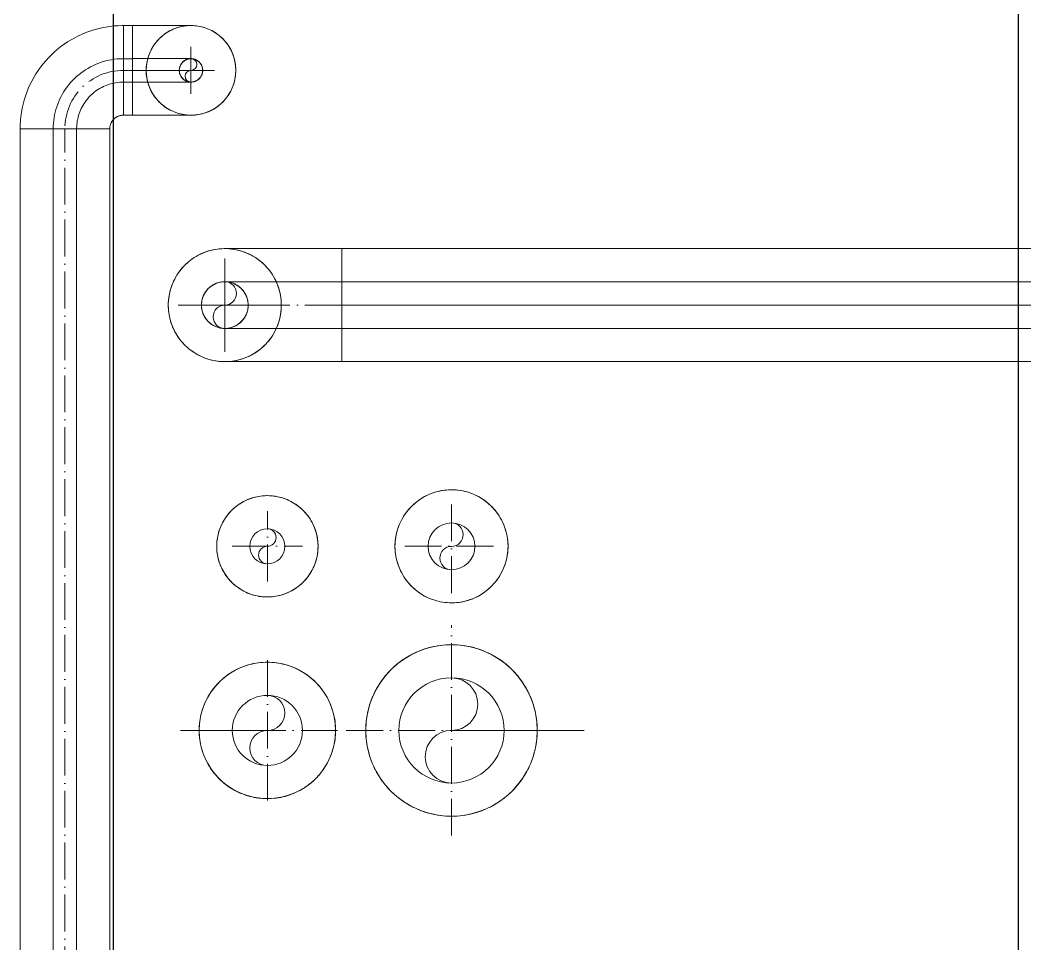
# Model space of a CAD drawing. Header units: millimetres. Extents: x -88595 to 880822, y -1054509 to -148035.
# Drawn here: x 421565.6 to 421838.5, y -243053.1 to -242802.3 of the extents above; entities that cross this region are included whole.
import ezdxf

# ---------------------------------------------------------------- set-up
doc = ezdxf.new("R2010")
doc.units = ezdxf.units.MM
for name, pattern in [('$0$ADSK_Осевая', [14, 10, -2, 0, -2]), ('$7$ADSK_Осевая', [14, 10, -2, 0, -2]), ('$8$ADSK_Осевая', [14, 10, -2, 0, -2])]:
    doc.linetypes.add(name, pattern=pattern)
for name, color, linetype, lineweight in [('Изоляция', 7, 'Continuous', 18), ('Трубопровод', 7, 'Continuous', 18), ('Трубопроводы', 7, 'Continuous', 18)]:
    doc.layers.add(name, color=color, linetype=linetype, lineweight=lineweight)
doc.layers.add('П4', color=1, linetype='Continuous')

# ---------------------------------------------------------------- blocks, each defined once
blk = doc.blocks.new('$0$ADSK_МедьПайка_Отвод-гнутая труба - Отвод _гнутая труба_-3260024-В_Координация_3 этаж ОВ3')
at = {"layer": 'Трубопроводы', "color": 190, "true_color": 0x8000ff}
for p, q in [((4105.71, 16922.02), (4105.71, 16928.37)), ((4105.71, 16915.67), (4105.71, 16922.02))]:
    blk.add_line(p, q, dxfattribs=at)
at = {"layer": 'Трубопроводы', "color": 190, "true_color": 0x8000ff, "flags": 128}
for points in [[(4067.61, 16922.02), (4067.62, 16922.28), (4067.63, 16922.53), (4067.66, 16922.78), (4067.69, 16923.04), (4067.74, 16923.29), (4067.8, 16923.53), (4067.86, 16923.78), (4067.94, 16924.02), (4068.02, 16924.26), (4068.11, 16924.5), (4068.22, 16924.73), (4068.33, 16924.96), (4068.45, 16925.18), (4068.58, 16925.4), (4068.72, 16925.61), (4068.87, 16925.82), (4069.03, 16926.02), (4069.19, 16926.21), (4069.36, 16926.4), (4069.54, 16926.58), (4069.72, 16926.75), (4069.92, 16926.92), (4070.12, 16927.08), (4070.32, 16927.23), (4070.53, 16927.37), (4070.75, 16927.5), (4070.97, 16927.62), (4071.2, 16927.74), (4071.43, 16927.85), (4071.66, 16927.94), (4071.9, 16928.03), (4072.14, 16928.11), (4072.39, 16928.18), (4072.63, 16928.23), (4072.88, 16928.28), (4073.14, 16928.32), (4073.39, 16928.35), (4073.64, 16928.37), (4073.89, 16928.37), (4073.96, 16928.37)], [(4073.96, 16928.37), (4074.22, 16928.37), (4074.47, 16928.35), (4074.72, 16928.33), (4074.97, 16928.29), (4075.22, 16928.25), (4075.47, 16928.19), (4075.72, 16928.13), (4075.96, 16928.05), (4076.2, 16927.97), (4076.44, 16927.87), (4076.67, 16927.77), (4076.9, 16927.66), (4077.12, 16927.53), (4077.34, 16927.4), (4077.55, 16927.27), (4077.76, 16927.12), (4077.96, 16926.96), (4078.15, 16926.8), (4078.34, 16926.63), (4078.52, 16926.45), (4078.69, 16926.26), (4078.86, 16926.07), (4079.02, 16925.87), (4079.17, 16925.67), (4079.31, 16925.46), (4079.44, 16925.24), (4079.56, 16925.02), (4079.68, 16924.79), (4079.78, 16924.56), (4079.88, 16924.33), (4079.97, 16924.09), (4080.05, 16923.84), (4080.11, 16923.6), (4080.17, 16923.35), (4080.22, 16923.1), (4080.26, 16922.85), (4080.29, 16922.6), (4080.31, 16922.35), (4080.31, 16922.09), (4080.31, 16922.02)], [(4073.96, 16928.37), (4073.99, 16928.37), (4074.06, 16928.37), (4074.19, 16928.37), (4074.37, 16928.37), (4074.6, 16928.37), (4074.87, 16928.37), (4075.2, 16928.37), (4075.58, 16928.37), (4076, 16928.37), (4076.47, 16928.37), (4076.99, 16928.37), (4077.55, 16928.37), (4078.16, 16928.37), (4078.81, 16928.37), (4079.51, 16928.37), (4080.25, 16928.37), (4081.03, 16928.37), (4081.84, 16928.37), (4082.7, 16928.37), (4083.59, 16928.37), (4084.52, 16928.37), (4085.48, 16928.37), (4086.48, 16928.37), (4087.5, 16928.37), (4088.56, 16928.37), (4089.64, 16928.37), (4090.75, 16928.37), (4091.88, 16928.37), (4093.03, 16928.37), (4094.21, 16928.37), (4095.4, 16928.37), (4096.61, 16928.37), (4097.83, 16928.37), (4099.07, 16928.37), (4100.32, 16928.37), (4101.57, 16928.37), (4102.83, 16928.37), (4104.1, 16928.37), (4105.37, 16928.37), (4105.71, 16928.37)], [(4073.96, 16915.67), (4073.71, 16915.68), (4073.46, 16915.69), (4073.2, 16915.72), (4072.95, 16915.76), (4072.7, 16915.8), (4072.45, 16915.86), (4072.21, 16915.92), (4071.97, 16916), (4071.73, 16916.08), (4071.49, 16916.18), (4071.26, 16916.28), (4071.03, 16916.39), (4070.81, 16916.51), (4070.59, 16916.64), (4070.38, 16916.78), (4070.17, 16916.93), (4069.97, 16917.09), (4069.78, 16917.25), (4069.59, 16917.42), (4069.41, 16917.6), (4069.23, 16917.79), (4069.07, 16917.98), (4068.91, 16918.18), (4068.76, 16918.38), (4068.62, 16918.59), (4068.49, 16918.81), (4068.36, 16919.03), (4068.25, 16919.26), (4068.14, 16919.49), (4068.04, 16919.72), (4067.96, 16919.96), (4067.88, 16920.2), (4067.81, 16920.45), (4067.75, 16920.7), (4067.71, 16920.94), (4067.67, 16921.2), (4067.64, 16921.45), (4067.62, 16921.7), (4067.61, 16921.96), (4067.61, 16922.02)], [(4080.31, 16922.02), (4080.31, 16921.77), (4080.29, 16921.52), (4080.27, 16921.26), (4080.23, 16921.01), (4080.19, 16920.76), (4080.13, 16920.51), (4080.07, 16920.27), (4079.99, 16920.03), (4079.91, 16919.79), (4079.81, 16919.55), (4079.71, 16919.32), (4079.6, 16919.09), (4079.47, 16918.87), (4079.34, 16918.65), (4079.2, 16918.44), (4079.06, 16918.23), (4078.9, 16918.03), (4078.74, 16917.84), (4078.57, 16917.65), (4078.39, 16917.47), (4078.2, 16917.3), (4078.01, 16917.13), (4077.81, 16916.97), (4077.61, 16916.82), (4077.39, 16916.68), (4077.18, 16916.55), (4076.96, 16916.42), (4076.73, 16916.31), (4076.5, 16916.2), (4076.26, 16916.11), (4076.03, 16916.02), (4075.78, 16915.94), (4075.54, 16915.87), (4075.29, 16915.81), (4075.04, 16915.77), (4074.79, 16915.73), (4074.54, 16915.7), (4074.29, 16915.68), (4074.03, 16915.67), (4073.96, 16915.67)], [(4105.71, 16915.67), (4104.44, 16915.67), (4103.18, 16915.67), (4101.91, 16915.67), (4100.65, 16915.67), (4099.41, 16915.67), (4098.17, 16915.67), (4096.94, 16915.67), (4095.73, 16915.67), (4094.53, 16915.67), (4093.35, 16915.67), (4092.19, 16915.67), (4091.05, 16915.67), (4089.94, 16915.67), (4088.85, 16915.67), (4087.79, 16915.67), (4086.75, 16915.67), (4085.75, 16915.67), (4084.78, 16915.67), (4083.84, 16915.67), (4082.94, 16915.67), (4082.07, 16915.67), (4081.24, 16915.67), (4080.45, 16915.67), (4079.7, 16915.67), (4079, 16915.67), (4078.33, 16915.67), (4077.71, 16915.67), (4077.14, 16915.67), (4076.6, 16915.67), (4076.12, 16915.67), (4075.68, 16915.67), (4075.3, 16915.67), (4074.96, 16915.67), (4074.67, 16915.67), (4074.43, 16915.67), (4074.23, 16915.67), (4074.09, 16915.67), (4074, 16915.67), (4073.97, 16915.67)]]:
    blk.add_lwpolyline(points, dxfattribs=at)
at = {"layer": 'Трубопроводы', "color": 190, "true_color": 0x8000ff}
for start, end in [(0, 180), (180, 0)]:
    blk.add_arc((4073.96, 16922.02), 6.35, start, end, dxfattribs=at)
blk = doc.blocks.new('$0$ADSK_МедьПайка_Отвод-гнутая труба - Отвод _гнутая труба_-94627-В_Координация_3 этаж ОВ3')
at = {"layer": 'Трубопроводы', "color": 190, "true_color": 0x8000ff}
for p, q in [((711.75, 16677.4), (711.75, 16680.58)), ((711.75, 16674.23), (711.75, 16677.4))]:
    blk.add_line(p, q, dxfattribs=at)
at = {"layer": 'Трубопроводы', "color": 190, "true_color": 0x8000ff, "flags": 128}
for points in [[(692.7, 16677.4), (692.7, 16677.53), (692.71, 16677.65), (692.73, 16677.78), (692.74, 16677.91), (692.77, 16678.03), (692.79, 16678.15), (692.83, 16678.28), (692.86, 16678.4), (692.91, 16678.52), (692.95, 16678.64), (693, 16678.75), (693.06, 16678.87), (693.12, 16678.98), (693.19, 16679.09), (693.26, 16679.19), (693.33, 16679.3), (693.41, 16679.4), (693.49, 16679.49), (693.58, 16679.59), (693.67, 16679.68), (693.76, 16679.76), (693.85, 16679.85), (693.95, 16679.93), (694.06, 16680), (694.16, 16680.07), (694.27, 16680.14), (694.38, 16680.2), (694.49, 16680.26), (694.61, 16680.31), (694.73, 16680.36), (694.85, 16680.4), (694.97, 16680.44), (695.09, 16680.48), (695.21, 16680.5), (695.34, 16680.53), (695.46, 16680.55), (695.59, 16680.56), (695.72, 16680.57), (695.84, 16680.58), (695.88, 16680.58)], [(695.88, 16680.58), (696, 16680.57), (696.13, 16680.57), (696.26, 16680.55), (696.38, 16680.53), (696.51, 16680.51), (696.63, 16680.48), (696.75, 16680.45), (696.88, 16680.41), (697, 16680.37), (697.11, 16680.32), (697.23, 16680.27), (697.34, 16680.22), (697.46, 16680.16), (697.56, 16680.09), (697.67, 16680.02), (697.77, 16679.95), (697.87, 16679.87), (697.97, 16679.79), (698.06, 16679.7), (698.16, 16679.61), (698.24, 16679.52), (698.32, 16679.42), (698.4, 16679.32), (698.48, 16679.22), (698.55, 16679.12), (698.62, 16679.01), (698.68, 16678.9), (698.74, 16678.78), (698.79, 16678.67), (698.84, 16678.55), (698.88, 16678.43), (698.92, 16678.31), (698.95, 16678.19), (698.98, 16678.06), (699.01, 16677.94), (699.03, 16677.81), (699.04, 16677.69), (699.05, 16677.56), (699.05, 16677.43), (699.05, 16677.4)], [(695.88, 16680.58), (695.89, 16680.58), (695.93, 16680.58), (695.99, 16680.58), (696.08, 16680.58), (696.19, 16680.58), (696.33, 16680.58), (696.5, 16680.58), (696.68, 16680.58), (696.9, 16680.58), (697.13, 16680.58), (697.39, 16680.58), (697.67, 16680.58), (697.98, 16680.58), (698.3, 16680.58), (698.65, 16680.58), (699.02, 16680.58), (699.41, 16680.58), (699.82, 16680.58), (700.25, 16680.58), (700.69, 16680.58), (701.16, 16680.58), (701.64, 16680.58), (702.14, 16680.58), (702.65, 16680.58), (703.18, 16680.58), (703.72, 16680.58), (704.27, 16680.58), (704.84, 16680.58), (705.41, 16680.58), (706, 16680.58), (706.6, 16680.58), (707.2, 16680.58), (707.81, 16680.58), (708.43, 16680.58), (709.05, 16680.58), (709.68, 16680.58), (710.31, 16680.58), (710.95, 16680.58), (711.58, 16680.58), (711.75, 16680.58)], [(695.88, 16674.23), (695.75, 16674.23), (695.62, 16674.24), (695.5, 16674.25), (695.37, 16674.27), (695.25, 16674.29), (695.12, 16674.32), (695, 16674.35), (694.88, 16674.39), (694.76, 16674.43), (694.64, 16674.48), (694.53, 16674.53), (694.41, 16674.58), (694.3, 16674.64), (694.19, 16674.71), (694.08, 16674.78), (693.98, 16674.85), (693.88, 16674.93), (693.78, 16675.01), (693.69, 16675.1), (693.6, 16675.19), (693.51, 16675.28), (693.43, 16675.38), (693.35, 16675.48), (693.28, 16675.58), (693.21, 16675.68), (693.14, 16675.79), (693.08, 16675.9), (693.02, 16676.02), (692.97, 16676.13), (692.92, 16676.25), (692.87, 16676.37), (692.84, 16676.49), (692.8, 16676.61), (692.77, 16676.74), (692.75, 16676.86), (692.73, 16676.99), (692.72, 16677.11), (692.71, 16677.24), (692.7, 16677.37), (692.7, 16677.4)], [(699.05, 16677.4), (699.05, 16677.27), (699.04, 16677.15), (699.03, 16677.02), (699.01, 16676.89), (698.99, 16676.77), (698.96, 16676.65), (698.93, 16676.52), (698.89, 16676.4), (698.85, 16676.28), (698.8, 16676.16), (698.75, 16676.05), (698.69, 16675.93), (698.63, 16675.82), (698.57, 16675.71), (698.5, 16675.61), (698.42, 16675.5), (698.35, 16675.4), (698.26, 16675.31), (698.18, 16675.21), (698.09, 16675.12), (698, 16675.04), (697.9, 16674.95), (697.8, 16674.87), (697.7, 16674.8), (697.59, 16674.73), (697.48, 16674.66), (697.37, 16674.6), (697.26, 16674.54), (697.15, 16674.49), (697.03, 16674.44), (696.91, 16674.4), (696.79, 16674.36), (696.67, 16674.32), (696.54, 16674.3), (696.42, 16674.27), (696.29, 16674.25), (696.17, 16674.24), (696.04, 16674.23), (695.91, 16674.23), (695.88, 16674.23)], [(711.75, 16674.23), (711.12, 16674.23), (710.48, 16674.23), (709.85, 16674.23), (709.22, 16674.23), (708.6, 16674.23), (707.98, 16674.23), (707.37, 16674.23), (706.76, 16674.23), (706.16, 16674.23), (705.57, 16674.23), (704.99, 16674.23), (704.42, 16674.23), (703.86, 16674.23), (703.32, 16674.23), (702.79, 16674.23), (702.27, 16674.23), (701.77, 16674.23), (701.28, 16674.23), (700.82, 16674.23), (700.36, 16674.23), (699.93, 16674.23), (699.52, 16674.23), (699.12, 16674.23), (698.75, 16674.23), (698.39, 16674.23), (698.06, 16674.23), (697.75, 16674.23), (697.46, 16674.23), (697.2, 16674.23), (696.96, 16674.23), (696.74, 16674.23), (696.54, 16674.23), (696.37, 16674.23), (696.23, 16674.23), (696.11, 16674.23), (696.01, 16674.23), (695.94, 16674.23), (695.9, 16674.23), (695.88, 16674.23)]]:
    blk.add_lwpolyline(points, dxfattribs=at)
at = {"layer": 'Трубопроводы', "color": 190, "true_color": 0x8000ff}
for radius, start, end in [(3.17, 0, 180), (3.18, 180, 0)]:
    blk.add_arc((695.88, 16677.4), radius, start, end, dxfattribs=at)
blk = doc.blocks.new('$0$ADSK_МедьПайка_Отвод-гнутая труба - Отвод _гнутая труба_-V44-В_Координация_3 этаж ОВ3')
at = {"layer": 'Трубопроводы', "color": 190, "true_color": 0x8000ff}
for p, q in [((3.18, 15.88), (-3.17, 15.88)), ((3.18, 15.88), (-3.17, 15.88)), ((-15.87, 3.18), (-15.87, -3.17)), ((-15.87, 3.18), (-15.87, -3.17))]:
    blk.add_line(p, q, dxfattribs=at)
at = {"layer": 'Трубопроводы', "color": 190, "true_color": 0x8000ff, "flags": 128}
for points in [[(-15.87, -3.17), (-15.11, -3.16), (-14.35, -3.11), (-13.59, -3.04), (-12.84, -2.93), (-12.09, -2.8), (-11.35, -2.63), (-10.61, -2.43), (-9.88, -2.21), (-9.16, -1.95), (-8.46, -1.67), (-7.76, -1.36), (-7.08, -1.02), (-6.41, -0.66), (-5.76, -0.27), (-5.12, 0.15), (-4.5, 0.6), (-3.9, 1.06), (-3.31, 1.55), (-2.75, 2.07), (-2.21, 2.6), (-1.69, 3.16), (-1.19, 3.74), (-0.72, 4.33), (-0.27, 4.95), (0.16, 5.58), (0.55, 6.23), (0.93, 6.9), (1.27, 7.58), (1.59, 8.27), (1.88, 8.97), (2.14, 9.69), (2.38, 10.41), (2.58, 11.15), (2.75, 11.89), (2.9, 12.64), (3.01, 13.39), (3.1, 14.15), (3.15, 14.91), (3.17, 15.67), (3.18, 15.88)], [(-3.17, 15.88), (-3.19, 15.37), (-3.22, 14.86), (-3.27, 14.35), (-3.34, 13.85), (-3.43, 13.35), (-3.54, 12.86), (-3.67, 12.37), (-3.82, 11.88), (-3.99, 11.4), (-4.18, 10.93), (-4.38, 10.47), (-4.61, 10.01), (-4.85, 9.56), (-5.11, 9.13), (-5.39, 8.7), (-5.69, 8.29), (-6, 7.89), (-6.33, 7.5), (-6.67, 7.13), (-7.03, 6.76), (-7.4, 6.42), (-7.78, 6.09), (-8.18, 5.77), (-8.59, 5.47), (-9.01, 5.19), (-9.45, 4.92), (-9.89, 4.67), (-10.34, 4.44), (-10.8, 4.23), (-11.27, 4.04), (-11.75, 3.86), (-12.23, 3.71), (-12.72, 3.57), (-13.22, 3.46), (-13.72, 3.36), (-14.22, 3.28), (-14.72, 3.23), (-15.23, 3.19), (-15.74, 3.18), (-15.87, 3.18)]]:
    blk.add_lwpolyline(points, dxfattribs=at)

msp = doc.modelspace()

# ---------------------------------------------------------------- linework, layer by layer
at = {"layer": 'Изоляция', "color": 190, "true_color": 0x8000ff}
for p, q in [((421593.65, -242828.1), (421593.65, -242803.75)), ((421593.65, -242803.75), (421596.13, -242803.75)), ((421596.13, -242803.75), (421596.13, -242828.1)), ((421593.65, -242812.75), (421596.03, -242812.75)), ((421593.65, -242819.1), (421596.13, -242819.1)), ((421593.65, -242828.1), (421596.13, -242828.1)), ((421565.6, -245291.65), (421565.6, -242831.71)), ((421565.6, -242831.8), (421589.95, -242831.8)), ((421574.6, -245291.65), (421574.6, -242831.71)), ((421580.95, -245291.65), (421580.95, -242831.71)), ((421589.95, -245291.65), (421589.95, -242831.71)), ((422449.44, -242864.32), (421652.94, -242864.32)), ((421652.94, -242864.32), (421652.94, -242895.02)), ((421652.94, -242895.02), (422449.44, -242895.02))]:
    msp.add_line(p, q, dxfattribs=at)
at = {"layer": 'Изоляция', "color": 190, "true_color": 0x8000ff, "flags": 128}
for points in [[(421565.6, -242831.8), (421565.63, -242830.67), (421565.69, -242829.55), (421565.81, -242828.44), (421565.96, -242827.33), (421566.16, -242826.22), (421566.41, -242825.13), (421566.7, -242824.04), (421567.03, -242822.97), (421567.4, -242821.91), (421567.82, -242820.87), (421568.28, -242819.85), (421568.77, -242818.84), (421569.31, -242817.86), (421569.89, -242816.9), (421570.5, -242815.96), (421571.16, -242815.04), (421571.84, -242814.16), (421572.57, -242813.3), (421573.32, -242812.47), (421574.11, -242811.67), (421574.93, -242810.91), (421575.78, -242810.18), (421576.66, -242809.48), (421577.57, -242808.82), (421578.5, -242808.19), (421579.46, -242807.6), (421580.43, -242807.06), (421581.43, -242806.55), (421582.45, -242806.08), (421583.49, -242805.65), (421584.54, -242805.27), (421585.61, -242804.92), (421586.69, -242804.62), (421587.79, -242804.37), (421588.89, -242804.15), (421590, -242803.98), (421591.11, -242803.86), (421592.23, -242803.78), (421593.35, -242803.75), (421593.65, -242803.75)], [(421612.01, -242803.75), (421612, -242803.75), (421611.96, -242803.75), (421611.89, -242803.75), (421611.81, -242803.75), (421611.69, -242803.75), (421611.55, -242803.75), (421611.39, -242803.75), (421611.2, -242803.75), (421610.99, -242803.75), (421610.76, -242803.75), (421610.5, -242803.75), (421610.21, -242803.75), (421609.91, -242803.75), (421609.58, -242803.75), (421609.24, -242803.75), (421608.87, -242803.75), (421608.48, -242803.75), (421608.07, -242803.75), (421607.64, -242803.75), (421607.19, -242803.75), (421606.73, -242803.75), (421606.25, -242803.75), (421605.75, -242803.75), (421605.24, -242803.75), (421604.71, -242803.75), (421604.17, -242803.75), (421603.62, -242803.75), (421603.05, -242803.75), (421602.47, -242803.75), (421601.89, -242803.75), (421601.29, -242803.75), (421600.69, -242803.75), (421600.07, -242803.75), (421599.46, -242803.75), (421598.83, -242803.75), (421598.2, -242803.75), (421597.57, -242803.75), (421596.94, -242803.75), (421596.31, -242803.75), (421596.13, -242803.75)], [(421599.83, -242815.92), (421599.84, -242815.43), (421599.87, -242814.95), (421599.92, -242814.46), (421599.99, -242813.98), (421600.08, -242813.5), (421600.18, -242813.03), (421600.31, -242812.56), (421600.45, -242812.09), (421600.61, -242811.63), (421600.79, -242811.18), (421600.99, -242810.73), (421601.21, -242810.3), (421601.44, -242809.87), (421601.69, -242809.45), (421601.96, -242809.05), (421602.24, -242808.65), (421602.54, -242808.26), (421602.86, -242807.89), (421603.18, -242807.53), (421603.53, -242807.19), (421603.88, -242806.85), (421604.25, -242806.54), (421604.63, -242806.23), (421605.03, -242805.95), (421605.43, -242805.68), (421605.85, -242805.42), (421606.27, -242805.18), (421606.7, -242804.96), (421607.15, -242804.76), (421607.6, -242804.57), (421608.05, -242804.41), (421608.52, -242804.26), (421608.99, -242804.13), (421609.46, -242804.01), (421609.94, -242803.92), (421610.42, -242803.85), (421610.9, -242803.8), (421611.39, -242803.76), (421611.88, -242803.75), (421612.01, -242803.75)], [(421612.01, -242803.75), (421612.5, -242803.75), (421612.98, -242803.78), (421613.47, -242803.83), (421613.95, -242803.9), (421614.43, -242803.99), (421614.9, -242804.09), (421615.37, -242804.22), (421615.84, -242804.36), (421616.3, -242804.53), (421616.75, -242804.71), (421617.19, -242804.9), (421617.63, -242805.12), (421618.06, -242805.35), (421618.48, -242805.6), (421618.88, -242805.87), (421619.28, -242806.15), (421619.66, -242806.45), (421620.04, -242806.77), (421620.4, -242807.1), (421620.74, -242807.44), (421621.07, -242807.79), (421621.39, -242808.16), (421621.7, -242808.54), (421621.98, -242808.94), (421622.25, -242809.34), (421622.51, -242809.76), (421622.75, -242810.18), (421622.97, -242810.62), (421623.17, -242811.06), (421623.36, -242811.51), (421623.52, -242811.97), (421623.67, -242812.43), (421623.8, -242812.9), (421623.91, -242813.37), (421624.01, -242813.85), (421624.08, -242814.33), (421624.13, -242814.82), (421624.17, -242815.3), (421624.18, -242815.79), (421624.18, -242815.92)], [(421612.01, -242828.1), (421611.52, -242828.09), (421611.04, -242828.06), (421610.55, -242828.01), (421610.07, -242827.94), (421609.59, -242827.85), (421609.11, -242827.75), (421608.64, -242827.62), (421608.18, -242827.48), (421607.72, -242827.31), (421607.27, -242827.13), (421606.82, -242826.94), (421606.39, -242826.72), (421605.96, -242826.49), (421605.54, -242826.24), (421605.13, -242825.97), (421604.74, -242825.69), (421604.35, -242825.39), (421603.98, -242825.07), (421603.62, -242824.74), (421603.27, -242824.4), (421602.94, -242824.05), (421602.63, -242823.68), (421602.32, -242823.3), (421602.04, -242822.9), (421601.76, -242822.5), (421601.51, -242822.08), (421601.27, -242821.66), (421601.05, -242821.22), (421600.85, -242820.78), (421600.66, -242820.33), (421600.49, -242819.87), (421600.34, -242819.41), (421600.21, -242818.94), (421600.1, -242818.47), (421600.01, -242817.99), (421599.94, -242817.51), (421599.88, -242817.02), (421599.85, -242816.54), (421599.83, -242816.05), (421599.83, -242815.92)], [(421624.18, -242815.92), (421624.17, -242816.41), (421624.14, -242816.89), (421624.1, -242817.38), (421624.03, -242817.86), (421623.94, -242818.34), (421623.83, -242818.81), (421623.71, -242819.28), (421623.57, -242819.75), (421623.4, -242820.21), (421623.22, -242820.66), (421623.02, -242821.11), (421622.81, -242821.54), (421622.57, -242821.97), (421622.32, -242822.39), (421622.06, -242822.79), (421621.77, -242823.19), (421621.48, -242823.58), (421621.16, -242823.95), (421620.83, -242824.31), (421620.49, -242824.65), (421620.14, -242824.99), (421619.77, -242825.3), (421619.38, -242825.61), (421618.99, -242825.89), (421618.59, -242826.16), (421618.17, -242826.42), (421617.75, -242826.66), (421617.31, -242826.88), (421616.87, -242827.08), (421616.42, -242827.27), (421615.96, -242827.44), (421615.5, -242827.58), (421615.03, -242827.71), (421614.56, -242827.83), (421614.08, -242827.92), (421613.6, -242827.99), (421613.11, -242828.04), (421612.63, -242828.08), (421612.14, -242828.09), (421612.01, -242828.1)], [(421593.65, -242828.1), (421593.51, -242828.1), (421593.36, -242828.11), (421593.21, -242828.12), (421593.07, -242828.14), (421592.92, -242828.17), (421592.78, -242828.2), (421592.63, -242828.24), (421592.49, -242828.28), (421592.35, -242828.33), (421592.21, -242828.39), (421592.08, -242828.45), (421591.95, -242828.51), (421591.82, -242828.58), (421591.69, -242828.66), (421591.57, -242828.74), (421591.45, -242828.83), (421591.33, -242828.92), (421591.21, -242829.01), (421591.11, -242829.11), (421591, -242829.22), (421590.9, -242829.33), (421590.8, -242829.44), (421590.71, -242829.55), (421590.62, -242829.67), (421590.54, -242829.8), (421590.46, -242829.92), (421590.39, -242830.05), (421590.32, -242830.18), (421590.26, -242830.32), (421590.21, -242830.45), (421590.16, -242830.59), (421590.11, -242830.73), (421590.07, -242830.88), (421590.04, -242831.02), (421590.01, -242831.17), (421589.99, -242831.31), (421589.97, -242831.46), (421589.96, -242831.61), (421589.95, -242831.76), (421589.95, -242831.8)], [(421596.13, -242828.1), (421596.77, -242828.1), (421597.4, -242828.1), (421598.03, -242828.1), (421598.66, -242828.1), (421599.29, -242828.1), (421599.91, -242828.1), (421600.52, -242828.1), (421601.13, -242828.1), (421601.73, -242828.1), (421602.32, -242828.1), (421602.9, -242828.1), (421603.46, -242828.1), (421604.02, -242828.1), (421604.57, -242828.1), (421605.1, -242828.1), (421605.61, -242828.1), (421606.12, -242828.1), (421606.6, -242828.1), (421607.07, -242828.1), (421607.52, -242828.1), (421607.95, -242828.1), (421608.37, -242828.1), (421608.76, -242828.1), (421609.14, -242828.1), (421609.49, -242828.1), (421609.82, -242828.1), (421610.13, -242828.1), (421610.42, -242828.1), (421610.69, -242828.1), (421610.93, -242828.1), (421611.15, -242828.1), (421611.34, -242828.1), (421611.51, -242828.1), (421611.66, -242828.1), (421611.78, -242828.1), (421611.87, -242828.1), (421611.94, -242828.1), (421611.99, -242828.1), (421612.01, -242828.1)], [(421605.84, -242879.67), (421605.85, -242879.06), (421605.89, -242878.44), (421605.95, -242877.83), (421606.04, -242877.22), (421606.15, -242876.62), (421606.28, -242876.02), (421606.44, -242875.43), (421606.62, -242874.84), (421606.83, -242874.26), (421607.05, -242873.69), (421607.3, -242873.13), (421607.58, -242872.58), (421607.87, -242872.04), (421608.19, -242871.52), (421608.52, -242871), (421608.88, -242870.5), (421609.26, -242870.02), (421609.65, -242869.55), (421610.07, -242869.09), (421610.5, -242868.66), (421610.95, -242868.24), (421611.41, -242867.84), (421611.89, -242867.46), (421612.39, -242867.09), (421612.9, -242866.75), (421613.42, -242866.43), (421613.96, -242866.13), (421614.5, -242865.85), (421615.06, -242865.6), (421615.63, -242865.36), (421616.21, -242865.15), (421616.79, -242864.96), (421617.38, -242864.8), (421617.98, -242864.66), (421618.58, -242864.54), (421619.19, -242864.45), (421619.8, -242864.38), (421620.41, -242864.34), (421621.03, -242864.32), (421621.19, -242864.32)], [(421621.19, -242864.32), (421621.22, -242864.32), (421621.29, -242864.32), (421621.42, -242864.32), (421621.6, -242864.32), (421621.83, -242864.32), (421622.1, -242864.32), (421622.43, -242864.32), (421622.8, -242864.32), (421623.23, -242864.32), (421623.7, -242864.32), (421624.22, -242864.32), (421624.78, -242864.32), (421625.39, -242864.32), (421626.04, -242864.32), (421626.74, -242864.32), (421627.48, -242864.32), (421628.25, -242864.32), (421629.07, -242864.32), (421629.93, -242864.32), (421630.82, -242864.32), (421631.75, -242864.32), (421632.71, -242864.32), (421633.71, -242864.32), (421634.73, -242864.32), (421635.79, -242864.32), (421636.87, -242864.32), (421637.98, -242864.32), (421639.11, -242864.32), (421640.26, -242864.32), (421641.44, -242864.32), (421642.63, -242864.32), (421643.84, -242864.32), (421645.06, -242864.32), (421646.3, -242864.32), (421647.55, -242864.32), (421648.8, -242864.32), (421650.06, -242864.32), (421651.33, -242864.32), (421652.6, -242864.32), (421652.94, -242864.32)], [(421621.19, -242864.32), (421621.81, -242864.33), (421622.42, -242864.37), (421623.03, -242864.43), (421623.64, -242864.52), (421624.24, -242864.63), (421624.84, -242864.76), (421625.43, -242864.92), (421626.02, -242865.1), (421626.6, -242865.3), (421627.17, -242865.53), (421627.73, -242865.78), (421628.28, -242866.05), (421628.82, -242866.35), (421629.35, -242866.66), (421629.86, -242867), (421630.36, -242867.36), (421630.84, -242867.73), (421631.31, -242868.13), (421631.77, -242868.54), (421632.2, -242868.97), (421632.62, -242869.42), (421633.02, -242869.89), (421633.4, -242870.37), (421633.77, -242870.87), (421634.11, -242871.38), (421634.43, -242871.9), (421634.73, -242872.43), (421635.01, -242872.98), (421635.27, -242873.54), (421635.5, -242874.11), (421635.71, -242874.68), (421635.9, -242875.27), (421636.06, -242875.86), (421636.2, -242876.46), (421636.32, -242877.06), (421636.41, -242877.67), (421636.48, -242878.28), (421636.52, -242878.89), (421636.54, -242879.5), (421636.54, -242879.67)], [(421621.19, -242895.02), (421620.58, -242895.01), (421619.97, -242894.97), (421619.35, -242894.91), (421618.75, -242894.82), (421618.14, -242894.71), (421617.54, -242894.58), (421616.95, -242894.42), (421616.36, -242894.24), (421615.78, -242894.04), (421615.21, -242893.81), (421614.65, -242893.56), (421614.1, -242893.28), (421613.57, -242892.99), (421613.04, -242892.67), (421612.53, -242892.34), (421612.03, -242891.98), (421611.54, -242891.6), (421611.07, -242891.21), (421610.62, -242890.8), (421610.18, -242890.36), (421609.76, -242889.91), (421609.36, -242889.45), (421608.98, -242888.97), (421608.62, -242888.47), (421608.28, -242887.96), (421607.95, -242887.44), (421607.65, -242886.9), (421607.38, -242886.36), (421607.12, -242885.8), (421606.89, -242885.23), (421606.67, -242884.65), (421606.49, -242884.07), (421606.32, -242883.48), (421606.18, -242882.88), (421606.07, -242882.28), (421605.97, -242881.67), (421605.91, -242881.06), (421605.86, -242880.45), (421605.84, -242879.83), (421605.84, -242879.67)], [(421636.54, -242879.67), (421636.53, -242880.28), (421636.49, -242880.9), (421636.43, -242881.51), (421636.35, -242882.11), (421636.24, -242882.72), (421636.1, -242883.32), (421635.94, -242883.91), (421635.76, -242884.5), (421635.56, -242885.08), (421635.33, -242885.65), (421635.08, -242886.21), (421634.81, -242886.76), (421634.51, -242887.3), (421634.2, -242887.82), (421633.86, -242888.34), (421633.5, -242888.84), (421633.13, -242889.32), (421632.73, -242889.79), (421632.32, -242890.24), (421631.89, -242890.68), (421631.44, -242891.1), (421630.97, -242891.5), (421630.49, -242891.88), (421630, -242892.24), (421629.49, -242892.59), (421628.96, -242892.91), (421628.43, -242893.21), (421627.88, -242893.49), (421627.32, -242893.74), (421626.75, -242893.98), (421626.18, -242894.19), (421625.59, -242894.37), (421625, -242894.54), (421624.4, -242894.68), (421623.8, -242894.8), (421623.19, -242894.89), (421622.58, -242894.96), (421621.97, -242895), (421621.36, -242895.02), (421621.19, -242895.02)], [(421652.94, -242895.02), (421651.67, -242895.02), (421650.4, -242895.02), (421649.14, -242895.02), (421647.88, -242895.02), (421646.63, -242895.02), (421645.4, -242895.02), (421644.17, -242895.02), (421642.95, -242895.02), (421641.76, -242895.02), (421640.58, -242895.02), (421639.42, -242895.02), (421638.28, -242895.02), (421637.17, -242895.02), (421636.08, -242895.02), (421635.01, -242895.02), (421633.98, -242895.02), (421632.98, -242895.02), (421632.01, -242895.02), (421631.07, -242895.02), (421630.17, -242895.02), (421629.3, -242895.02), (421628.47, -242895.02), (421627.68, -242895.02), (421626.93, -242895.02), (421626.23, -242895.02), (421625.56, -242895.02), (421624.94, -242895.02), (421624.36, -242895.02), (421623.83, -242895.02), (421623.35, -242895.02), (421622.91, -242895.02), (421622.53, -242895.02), (421622.19, -242895.02), (421621.9, -242895.02), (421621.65, -242895.02), (421621.46, -242895.02), (421621.32, -242895.02), (421621.23, -242895.02), (421621.19, -242895.02)], [(421667.4, -242945.17), (421667.42, -242944.56), (421667.45, -242943.95), (421667.51, -242943.33), (421667.6, -242942.73), (421667.71, -242942.12), (421667.84, -242941.52), (421668, -242940.93), (421668.18, -242940.34), (421668.39, -242939.76), (421668.62, -242939.19), (421668.87, -242938.63), (421669.14, -242938.08), (421669.43, -242937.55), (421669.75, -242937.02), (421670.08, -242936.51), (421670.44, -242936.01), (421670.82, -242935.52), (421671.21, -242935.05), (421671.63, -242934.6), (421672.06, -242934.16), (421672.51, -242933.74), (421672.97, -242933.34), (421673.45, -242932.96), (421673.95, -242932.6), (421674.46, -242932.26), (421674.98, -242931.93), (421675.52, -242931.63), (421676.07, -242931.36), (421676.62, -242931.1), (421677.19, -242930.87), (421677.77, -242930.65), (421678.35, -242930.47), (421678.94, -242930.3), (421679.54, -242930.16), (421680.14, -242930.05), (421680.75, -242929.95), (421681.36, -242929.89), (421681.97, -242929.84), (421682.59, -242929.82), (421682.75, -242929.82)], [(421682.75, -242929.82), (421683.37, -242929.83), (421683.98, -242929.87), (421684.59, -242929.93), (421685.2, -242930.02), (421685.8, -242930.13), (421686.4, -242930.26), (421687, -242930.42), (421687.58, -242930.6), (421688.16, -242930.81), (421688.73, -242931.03), (421689.29, -242931.28), (421689.84, -242931.56), (421690.38, -242931.85), (421690.91, -242932.17), (421691.42, -242932.5), (421691.92, -242932.86), (421692.41, -242933.24), (421692.88, -242933.63), (421693.33, -242934.05), (421693.76, -242934.48), (421694.18, -242934.93), (421694.58, -242935.39), (421694.97, -242935.87), (421695.33, -242936.37), (421695.67, -242936.88), (421695.99, -242937.4), (421696.29, -242937.94), (421696.57, -242938.48), (421696.83, -242939.04), (421697.06, -242939.61), (421697.27, -242940.19), (421697.46, -242940.77), (421697.62, -242941.36), (421697.76, -242941.96), (421697.88, -242942.56), (421697.97, -242943.17), (421698.04, -242943.78), (421698.08, -242944.39), (421698.1, -242945.01), (421698.1, -242945.17)], [(421618.99, -242945.17), (421619, -242944.62), (421619.04, -242944.07), (421619.09, -242943.53), (421619.17, -242942.98), (421619.27, -242942.44), (421619.39, -242941.9), (421619.53, -242941.37), (421619.69, -242940.84), (421619.88, -242940.33), (421620.08, -242939.81), (421620.3, -242939.31), (421620.55, -242938.82), (421620.81, -242938.34), (421621.1, -242937.86), (421621.4, -242937.4), (421621.72, -242936.95), (421622.05, -242936.52), (421622.41, -242936.1), (421622.78, -242935.69), (421623.17, -242935.3), (421623.57, -242934.93), (421623.99, -242934.57), (421624.42, -242934.22), (421624.86, -242933.9), (421625.32, -242933.59), (421625.79, -242933.31), (421626.27, -242933.04), (421626.76, -242932.79), (421627.26, -242932.56), (421627.77, -242932.35), (421628.28, -242932.16), (421628.81, -242931.99), (421629.34, -242931.84), (421629.87, -242931.72), (421630.41, -242931.61), (421630.96, -242931.53), (421631.51, -242931.47), (421632.05, -242931.43), (421632.6, -242931.41), (421632.75, -242931.41)], [(421632.75, -242931.41), (421633.3, -242931.42), (421633.85, -242931.46), (421634.4, -242931.51), (421634.95, -242931.59), (421635.49, -242931.69), (421636.02, -242931.81), (421636.56, -242931.95), (421637.08, -242932.11), (421637.6, -242932.29), (421638.11, -242932.5), (421638.61, -242932.72), (421639.11, -242932.97), (421639.59, -242933.23), (421640.06, -242933.51), (421640.52, -242933.82), (421640.97, -242934.14), (421641.41, -242934.47), (421641.83, -242934.83), (421642.23, -242935.2), (421642.62, -242935.59), (421643, -242935.99), (421643.36, -242936.41), (421643.7, -242936.84), (421644.03, -242937.28), (421644.33, -242937.74), (421644.62, -242938.21), (421644.89, -242938.69), (421645.14, -242939.18), (421645.37, -242939.68), (421645.58, -242940.19), (421645.77, -242940.7), (421645.94, -242941.23), (421646.08, -242941.76), (421646.21, -242942.29), (421646.31, -242942.83), (421646.4, -242943.38), (421646.46, -242943.92), (421646.5, -242944.47), (421646.51, -242945.02), (421646.51, -242945.17)], [(421632.75, -242958.93), (421632.2, -242958.92), (421631.65, -242958.89), (421631.11, -242958.83), (421630.56, -242958.76), (421630.02, -242958.66), (421629.48, -242958.54), (421628.95, -242958.4), (421628.43, -242958.23), (421627.91, -242958.05), (421627.4, -242957.85), (421626.89, -242957.62), (421626.4, -242957.38), (421625.92, -242957.11), (421625.44, -242956.83), (421624.98, -242956.53), (421624.54, -242956.21), (421624.1, -242955.87), (421623.68, -242955.52), (421623.27, -242955.15), (421622.88, -242954.76), (421622.51, -242954.36), (421622.15, -242953.94), (421621.81, -242953.51), (421621.48, -242953.06), (421621.17, -242952.61), (421620.89, -242952.14), (421620.62, -242951.66), (421620.37, -242951.17), (421620.14, -242950.67), (421619.93, -242950.16), (421619.74, -242949.64), (421619.57, -242949.12), (421619.42, -242948.59), (421619.3, -242948.05), (421619.19, -242947.51), (421619.11, -242946.97), (421619.05, -242946.42), (421619.01, -242945.87), (421618.99, -242945.32), (421618.99, -242945.17)], [(421646.51, -242945.17), (421646.5, -242945.72), (421646.47, -242946.27), (421646.41, -242946.82), (421646.34, -242947.36), (421646.24, -242947.91), (421646.12, -242948.44), (421645.98, -242948.97), (421645.81, -242949.5), (421645.63, -242950.02), (421645.43, -242950.53), (421645.2, -242951.03), (421644.96, -242951.53), (421644.69, -242952.01), (421644.41, -242952.48), (421644.11, -242952.94), (421643.79, -242953.39), (421643.45, -242953.82), (421643.1, -242954.25), (421642.73, -242954.65), (421642.34, -242955.04), (421641.94, -242955.42), (421641.52, -242955.78), (421641.09, -242956.12), (421640.65, -242956.44), (421640.19, -242956.75), (421639.72, -242957.04), (421639.24, -242957.31), (421638.75, -242957.56), (421638.25, -242957.79), (421637.74, -242958), (421637.22, -242958.19), (421636.7, -242958.35), (421636.17, -242958.5), (421635.63, -242958.63), (421635.09, -242958.73), (421634.55, -242958.81), (421634, -242958.88), (421633.45, -242958.91), (421632.9, -242958.93), (421632.75, -242958.93)], [(421682.75, -242960.52), (421682.14, -242960.51), (421681.53, -242960.47), (421680.92, -242960.41), (421680.31, -242960.33), (421679.7, -242960.22), (421679.1, -242960.08), (421678.51, -242959.92), (421677.92, -242959.74), (421677.35, -242959.54), (421676.78, -242959.31), (421676.22, -242959.06), (421675.67, -242958.79), (421675.13, -242958.49), (421674.6, -242958.18), (421674.09, -242957.84), (421673.59, -242957.48), (421673.1, -242957.11), (421672.63, -242956.71), (421672.18, -242956.3), (421671.74, -242955.87), (421671.32, -242955.42), (421670.92, -242954.95), (421670.54, -242954.47), (421670.18, -242953.98), (421669.84, -242953.47), (421669.52, -242952.94), (421669.22, -242952.41), (421668.94, -242951.86), (421668.68, -242951.3), (421668.45, -242950.73), (421668.24, -242950.16), (421668.05, -242949.57), (421667.88, -242948.98), (421667.74, -242948.38), (421667.63, -242947.78), (421667.53, -242947.17), (421667.47, -242946.56), (421667.42, -242945.95), (421667.4, -242945.34), (421667.4, -242945.17)], [(421698.1, -242945.17), (421698.09, -242945.79), (421698.05, -242946.4), (421697.99, -242947.01), (421697.91, -242947.62), (421697.8, -242948.22), (421697.66, -242948.82), (421697.51, -242949.41), (421697.32, -242950), (421697.12, -242950.58), (421696.89, -242951.15), (421696.64, -242951.71), (421696.37, -242952.26), (421696.07, -242952.8), (421695.76, -242953.33), (421695.42, -242953.84), (421695.07, -242954.34), (421694.69, -242954.82), (421694.29, -242955.29), (421693.88, -242955.75), (421693.45, -242956.18), (421693, -242956.6), (421692.53, -242957), (421692.05, -242957.38), (421691.56, -242957.75), (421691.05, -242958.09), (421690.52, -242958.41), (421689.99, -242958.71), (421689.44, -242958.99), (421688.88, -242959.25), (421688.32, -242959.48), (421687.74, -242959.69), (421687.15, -242959.88), (421686.56, -242960.04), (421685.97, -242960.18), (421685.36, -242960.3), (421684.76, -242960.39), (421684.15, -242960.46), (421683.53, -242960.5), (421682.92, -242960.52), (421682.75, -242960.52)]]:
    msp.add_lwpolyline(points, dxfattribs=at)
at = {"layer": 'Изоляция', "color": 190, "true_color": 0x8000ff}
for centre, radius, start, end in [((421612.01, -242815.92), 12.17, 90, 180), ((421612.01, -242815.92), 12.17, 90, 180), ((421612.01, -242815.92), 12.17, 90, 180), ((421612.01, -242815.92), 12.17, 0, 90), ((421612.01, -242815.92), 12.18, 0, 90), ((421612.01, -242815.92), 12.18, 0, 90), ((421612.01, -242815.92), 12.17, 180, 270), ((421612.01, -242815.92), 12.17, 180, 270), ((421612.01, -242815.92), 12.17, 180, 270), ((421612.01, -242815.92), 12.17, 270, 0), ((421612.01, -242815.92), 12.18, 270, 0), ((421612.01, -242815.92), 12.18, 270, 0), ((421621.19, -242879.67), 15.35, 90, 180), ((421621.19, -242879.67), 15.35, 90, 180), ((421621.19, -242879.67), 15.35, 90, 180), ((421621.19, -242879.67), 15.35, 0, 90), ((421621.19, -242879.67), 15.35, 0, 90), ((421621.19, -242879.67), 15.35, 0, 90), ((421621.19, -242879.67), 15.35, 180, 270), ((421621.19, -242879.67), 15.35, 180, 270), ((421621.19, -242879.67), 15.35, 180, 270), ((421621.19, -242879.67), 15.35, 270, 0), ((421621.19, -242879.67), 15.35, 270, 0), ((421621.19, -242879.67), 15.35, 270, 0), ((421682.75, -242945.17), 15.35, 90, 180), ((421682.75, -242945.17), 15.35, 90, 180), ((421682.75, -242945.17), 15.35, 90, 180), ((421682.75, -242945.17), 15.35, 0, 90), ((421682.75, -242945.17), 15.35, 0, 90), ((421682.75, -242945.17), 15.35, 0, 90), ((421632.75, -242945.17), 13.76, 90, 180), ((421632.75, -242945.17), 13.76, 90, 180), ((421632.75, -242945.17), 13.76, 90, 180), ((421632.75, -242945.17), 13.76, 0, 90), ((421632.75, -242945.17), 13.76, 0, 90), ((421632.75, -242945.17), 13.76, 0, 90), ((421632.75, -242945.17), 13.76, 180, 270), ((421632.75, -242945.17), 13.76, 180, 270), ((421632.75, -242945.17), 13.76, 180, 270), ((421632.75, -242945.17), 13.76, 270, 0), ((421632.75, -242945.17), 13.76, 270, 0), ((421632.75, -242945.17), 13.76, 270, 0), ((421682.75, -242945.17), 15.35, 180, 270), ((421682.75, -242945.17), 15.35, 180, 270), ((421682.75, -242945.17), 15.35, 180, 270), ((421682.75, -242945.17), 15.35, 270, 0), ((421682.75, -242945.17), 15.35, 270, 0), ((421682.75, -242945.17), 15.35, 270, 0)]:
    msp.add_arc(centre, radius, start, end, dxfattribs=at)
at = {"layer": 'Изоляция', "color": 134, "true_color": 0x00a6a6}
for centre, radius, start, end in [((421682.75, -242995.17), 23.29, 90, 180), ((421682.75, -242995.17), 23.29, 90, 180), ((421682.75, -242995.17), 23.28, 90, 180), ((421682.75, -242995.17), 23.29, 0, 90), ((421682.75, -242995.17), 23.28, 0, 90), ((421682.75, -242995.17), 23.28, 0, 90), ((421632.75, -242995.17), 18.53, 90, 180), ((421632.75, -242995.17), 18.52, 90, 180), ((421632.75, -242995.17), 18.53, 90, 180), ((421632.75, -242995.17), 18.53, 0, 90), ((421632.75, -242995.17), 18.53, 0, 90), ((421632.75, -242995.17), 18.53, 0, 90), ((421632.75, -242995.17), 18.53, 180, 270), ((421632.75, -242995.17), 18.52, 180, 270), ((421632.75, -242995.17), 18.52, 180, 270), ((421632.75, -242995.17), 18.53, 270, 0), ((421632.75, -242995.17), 18.53, 270, 0), ((421632.75, -242995.17), 18.53, 270, 0), ((421682.75, -242995.17), 23.29, 180, 270), ((421682.75, -242995.17), 23.29, 180, 270), ((421682.75, -242995.17), 23.29, 180, 270), ((421682.75, -242995.17), 23.29, 270, 0), ((421682.75, -242995.17), 23.28, 270, 0), ((421682.75, -242995.17), 23.29, 270, 0)]:
    msp.add_arc(centre, radius, start, end, dxfattribs=at)
for points, knots in [([(421659.47, -242995.17), (421659.48, -242993.14), (421659.87, -242990.09), (421661.18, -242986.24), (421662.53, -242983.5), (421663.94, -242981.38), (421665.24, -242979.81), (421666.62, -242978.32), (421668.54, -242976.65), (421670.66, -242975.23), (421672.44, -242974.27), (421674.31, -242973.43), (421677.68, -242972.29), (421680.68, -242971.89), (421682.75, -242971.89)], [0, 0, 0, 0, 0.166667, 0.25, 0.333333, 0.416667, 0.458333, 0.5, 0.583333, 0.666667, 0.708333, 0.75, 0.833333, 1, 1, 1, 1]), ([(421682.75, -242971.89), (421684.83, -242971.89), (421687.83, -242972.29), (421691.69, -242973.6), (421693.98, -242974.72), (421695.69, -242975.8), (421697.35, -242976.98), (421698.89, -242978.32), (421700.26, -242979.81), (421701.56, -242981.38), (421702.98, -242983.5), (421704.32, -242986.24), (421705.64, -242990.09), (421706.03, -242993.14), (421706.04, -242995.17)], [0, 0, 0, 0, 0.166667, 0.25, 0.333333, 0.375, 0.416667, 0.5, 0.541667, 0.583333, 0.666667, 0.75, 0.833333, 1, 1, 1, 1]), ([(421632.75, -242976.65), (421631.14, -242976.65), (421628.71, -242976.97), (421625.64, -242978.01), (421623.83, -242978.9), (421622.45, -242979.76), (421621.14, -242980.7), (421619.92, -242981.77), (421618.82, -242982.95), (421617.79, -242984.2), (421616.66, -242985.88), (421615.59, -242988.06), (421614.55, -242991.13), (421614.23, -242993.56), (421614.23, -242995.17)], [0, 0, 0, 0, 0.166667, 0.25, 0.333333, 0.375, 0.416667, 0.5, 0.541667, 0.583333, 0.666667, 0.75, 0.833333, 1, 1, 1, 1]), ([(421651.28, -242995.17), (421651.28, -242993.56), (421650.96, -242991.13), (421649.92, -242988.06), (421648.84, -242985.88), (421647.72, -242984.2), (421646.69, -242982.95), (421645.59, -242981.77), (421644.06, -242980.43), (421642.38, -242979.31), (421640.95, -242978.55), (421639.48, -242977.88), (421636.79, -242976.97), (421634.37, -242976.65), (421632.75, -242976.65)], [0, 0, 0, 0, 0.166667, 0.25, 0.333333, 0.416667, 0.458333, 0.5, 0.583333, 0.666667, 0.708333, 0.75, 0.833333, 1, 1, 1, 1]), ([(421614.23, -242995.17), (421614.23, -242996.79), (421614.55, -242999.21), (421615.59, -243002.28), (421616.66, -243004.46), (421617.79, -243006.15), (421618.82, -243007.4), (421619.92, -243008.58), (421621.44, -243009.91), (421623.13, -243011.04), (421624.55, -243011.8), (421626.03, -243012.47), (421628.71, -243013.38), (421631.14, -243013.7), (421632.75, -243013.7)], [0, 0, 0, 0, 0.166667, 0.25, 0.333333, 0.416667, 0.458333, 0.5, 0.583333, 0.666667, 0.708333, 0.75, 0.833333, 1, 1, 1, 1]), ([(421632.75, -243013.7), (421634.37, -243013.7), (421636.79, -243013.38), (421639.86, -243012.34), (421641.68, -243011.44), (421643.05, -243010.59), (421644.37, -243009.64), (421645.59, -243008.58), (421646.69, -243007.4), (421647.72, -243006.15), (421648.84, -243004.46), (421649.92, -243002.28), (421650.96, -242999.21), (421651.28, -242996.79), (421651.28, -242995.17)], [0, 0, 0, 0, 0.166667, 0.25, 0.333333, 0.375, 0.416667, 0.5, 0.541667, 0.583333, 0.666667, 0.75, 0.833333, 1, 1, 1, 1]), ([(421682.75, -243018.46), (421680.68, -243018.46), (421677.68, -243018.06), (421673.82, -243016.75), (421671.53, -243015.62), (421669.82, -243014.55), (421668.15, -243013.36), (421666.62, -243012.02), (421665.24, -243010.54), (421663.94, -243008.96), (421662.53, -243006.85), (421661.18, -243004.11), (421659.87, -243000.25), (421659.48, -242997.2), (421659.47, -242995.17)], [0, 0, 0, 0, 0.166667, 0.25, 0.333333, 0.375, 0.416667, 0.5, 0.541667, 0.583333, 0.666667, 0.75, 0.833333, 1, 1, 1, 1]), ([(421706.04, -242995.17), (421706.03, -242997.2), (421705.64, -243000.25), (421704.32, -243004.11), (421702.98, -243006.85), (421701.56, -243008.96), (421700.26, -243010.54), (421698.89, -243012.02), (421696.97, -243013.7), (421694.85, -243015.11), (421693.07, -243016.07), (421691.2, -243016.91), (421687.83, -243018.06), (421684.83, -243018.46), (421682.75, -243018.46)], [0, 0, 0, 0, 0.166667, 0.25, 0.333333, 0.416667, 0.458333, 0.5, 0.583333, 0.666667, 0.708333, 0.75, 0.833333, 1, 1, 1, 1])]:
    msp.add_open_spline(points, degree=3, knots=knots, dxfattribs=at)
at = {"layer": 'П4', "color": 3, "ltscale": 100}
msp.add_lwpolyline([(421590.93, -242674.61), (421836.61, -242674.61), (421836.61, -243099.08), (421590.93, -243099.08)], close=True, dxfattribs=at)
at = {"layer": 'Трубопровод', "color": 190, "true_color": 0x8000ff}
for p, q in [((421612.01, -242822.27), (421612.01, -242809.57)), ((421605.66, -242815.92), (421618.36, -242815.92)), ((421621.19, -242892.37), (421621.19, -242866.97)), ((421608.49, -242879.67), (421633.89, -242879.67)), ((421652.94, -242879.67), (422449.44, -242879.67)), ((421652.94, -242879.67), (422449.44, -242879.67))]:
    msp.add_line(p, q, dxfattribs=at)
at = {"layer": 'Трубопровод', "color": 190, "linetype": 'Continuous', "true_color": 0x8000ff}
for p, q in [((422449.44, -242873.32), (421652.94, -242873.32)), ((421652.94, -242886.02), (422449.44, -242886.02))]:
    msp.add_line(p, q, dxfattribs=at)
at = {"layer": 'Трубопровод', "color": 190, "linetype": '$0$ADSK_Осевая', "true_color": 0x8000ff}
for p, q in [((421682.75, -242957.87), (421682.75, -242932.47)), ((421632.75, -242954.69), (421632.75, -242935.65)), ((421623.23, -242945.17), (421642.27, -242945.17)), ((421670.05, -242945.17), (421695.45, -242945.17))]:
    msp.add_line(p, q, dxfattribs=at)
at = {"layer": 'Трубопровод', "color": 134, "linetype": '$0$ADSK_Осевая', "true_color": 0x00a6a6}
for p, q in [((421682.75, -243023.74), (421682.75, -242966.6)), ((421632.75, -243014.22), (421632.75, -242976.12)), ((421613.7, -242995.17), (421651.8, -242995.17)), ((421654.18, -242995.17), (421711.32, -242995.17))]:
    msp.add_line(p, q, dxfattribs=at)
at = {"layer": 'Трубопровод', "color": 190, "linetype": 'Continuous', "true_color": 0x8000ff}
for centre, radius, start, end in [((421612.01, -242815.92), 3.18, 0, 180), ((421612.01, -242814.33), 1.59, 270, 90), ((421612.01, -242815.92), 3.17, 180, 0), ((421612.01, -242817.51), 1.59, 90, 270), ((421621.19, -242879.67), 6.35, 0, 180), ((421621.19, -242876.49), 3.17, 270, 90), ((421621.19, -242879.67), 6.35, 180, 0), ((421621.19, -242882.84), 3.17, 90, 270)]:
    msp.add_arc(centre, radius, start, end, dxfattribs=at)
at = {"layer": 'Трубопровод', "color": 190, "true_color": 0x8000ff}
for centre, radius, start, end in [((421682.75, -242945.17), 6.35, 0, 180), ((421682.75, -242942), 3.18, 270, 90), ((421632.75, -242945.17), 4.76, 0, 180), ((421632.75, -242942.79), 2.38, 270, 90), ((421632.75, -242945.17), 4.76, 180, 0), ((421632.75, -242947.55), 2.38, 90, 270), ((421682.75, -242945.17), 6.35, 180, 0), ((421682.75, -242948.35), 3.17, 90, 270)]:
    msp.add_arc(centre, radius, start, end, dxfattribs=at)
at = {"layer": 'Трубопровод', "color": 134, "true_color": 0x00a6a6}
for centre, radius, start, end in [((421682.75, -242995.17), 14.29, 0, 180), ((421682.75, -242988.03), 7.14, 270, 90), ((421632.75, -242995.17), 9.53, 0, 180), ((421632.75, -242990.41), 4.76, 270, 90), ((421632.75, -242995.17), 9.52, 180, 0), ((421632.75, -242999.93), 4.76, 90, 270), ((421682.75, -242995.17), 14.28, 180, 0), ((421682.75, -243002.31), 7.14, 90, 270)]:
    msp.add_arc(centre, radius, start, end, dxfattribs=at)
at = {"layer": 'Трубопроводы', "color": 190, "linetype": '$8$ADSK_Осевая', "true_color": 0x8000ff}
for p, q in [((421593.65, -242815.92), (421596.03, -242815.92)), ((421577.78, -245291.65), (421577.78, -242831.71))]:
    msp.add_line(p, q, dxfattribs=at)
at = {"layer": 'Трубопроводы', "color": 190, "linetype": '$7$ADSK_Осевая', "true_color": 0x8000ff}
for p, q in [((421596.13, -242815.92), (421612.01, -242815.92)), ((421652.94, -242879.67), (421621.19, -242879.67))]:
    msp.add_line(p, q, dxfattribs=at)
at = {"layer": 'Трубопроводы', "color": 134, "linetype": '$0$ADSK_Осевая', "true_color": 0x00a6a6}
for p, q in [((421611.75, -242995.17), (421609.15, -242995.17)), ((421632.75, -242995.17), (421611.75, -242995.17)), ((421714.75, -242995.17), (421682.75, -242995.17)), ((421714.75, -242995.17), (421718.75, -242995.17)), ((421714.75, -242995.17), (421718.75, -242995.17))]:
    msp.add_line(p, q, dxfattribs=at)
at = {"layer": 'Трубопроводы', "color": 190, "linetype": '$8$ADSK_Осевая', "true_color": 0x8000ff}
msp.add_arc((421593.65, -242831.8), 15.88, 90, 180, dxfattribs=at)

# ---------------------------------------------------------------- block references
at = {"layer": 'Трубопроводы', "color": 190, "true_color": 0x8000ff, "xscale": -1, "rotation": 270}
msp.add_blockref('$0$ADSK_МедьПайка_Отвод-гнутая труба - Отвод _гнутая труба_-V44-В_Координация_3 этаж ОВ3', (421577.78, -242815.92), dxfattribs=at)
at = {"layer": 'Трубопроводы', "color": 190, "true_color": 0x8000ff, "xscale": -1}
msp.add_blockref('$0$ADSK_МедьПайка_Отвод-гнутая труба - Отвод _гнутая труба_-94627-В_Координация_3 этаж ОВ3', (422307.89, -259493.32), dxfattribs=at)
at = {"layer": 'Трубопроводы', "color": 190, "true_color": 0x8000ff}
msp.add_blockref('$0$ADSK_МедьПайка_Отвод-гнутая труба - Отвод _гнутая труба_-3260024-В_Координация_3 этаж ОВ3', (417547.23, -259801.69), dxfattribs=at)

doc.saveas('drawing.dxf')
